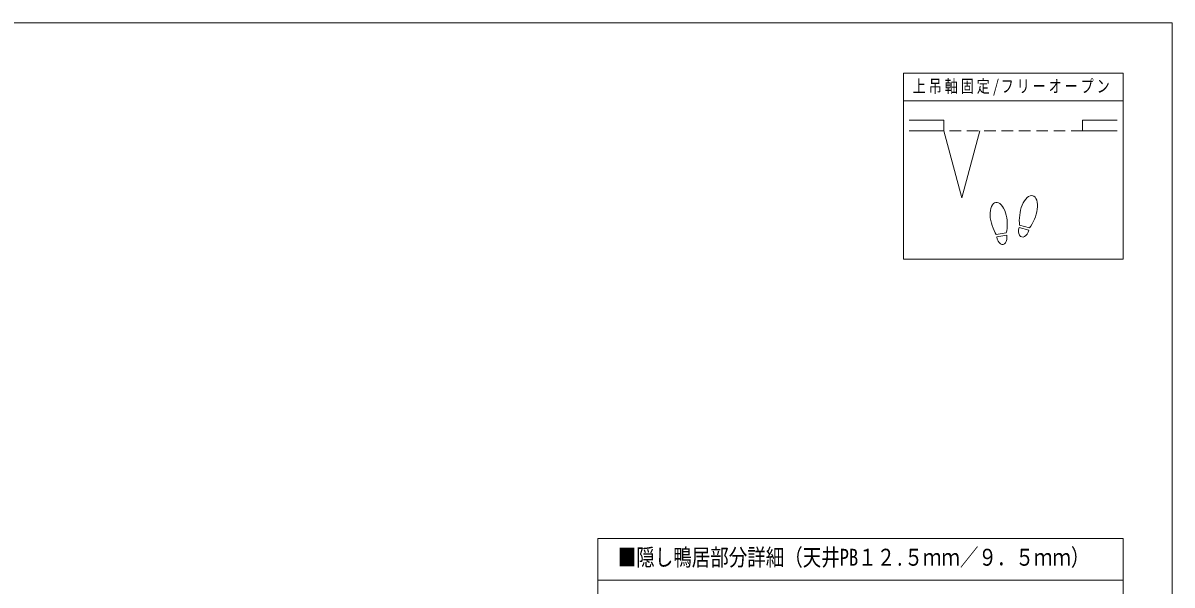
# Model space of a CAD drawing. Units: millimetres on the paper, with parts at other scales. Extents: x -489 to 198, y -138 to 282.
# Drawn here: x -1 to 197.8, y 39.7 to 137 of the extents above; entities that cross this region are included whole.
import ezdxf
from ezdxf.enums import TextEntityAlignment as Align

# ---------------------------------------------------------------- set-up
doc = ezdxf.new("R2010")
doc.units = ezdxf.units.MM
doc.linetypes.add('DASHED2', pattern=[3, 2, -1])
for name, color, linetype, lineweight in [('0-0_補助線', 7, 'Continuous', 9), ('0-A_文字', 7, 'Continuous', 9), ('0-B_寸法', 7, 'Continuous', 9), ('F-0_補助線', 7, 'Continuous', 9)]:
    doc.layers.add(name, color=color, linetype=linetype, lineweight=lineweight)
doc.styles.add('ＭＳ ゴシック', font='')
doc.styles.get('ＭＳ ゴシック').set_extended_font_data('MS Gothic')

msp = doc.modelspace()

# ---------------------------------------------------------------- linework, layer by layer
at = {"layer": '0-A_文字', "color": 3}
msp.add_line((189.328, 47.777), (189.328, -115.845), dxfattribs=at)
at = {"layer": '0-B_寸法', "color": 3}
for p, q in [((151.328, 128.333), (151.328, 96.133)), ((189.328, 128.333), (151.328, 128.333)), ((189.328, 123.533), (151.328, 123.533)), ((173.026, 101.141), (171.33, 101.596)), ((173.135, 101.547), (171.439, 102.001)), ((169.133, 100.676), (167.404, 100.371)), ((169.206, 100.262), (167.477, 99.957)), ((189.328, 40.577), (98.495, 40.577))]:
    msp.add_line(p, q, dxfattribs=at)
at = {"layer": '0-B_寸法', "color": 2}
for p, q in [((158.328, 120.15), (152.328, 120.15)), ((158.328, 120.15), (158.328, 118.35)), ((182.328, 120.15), (182.328, 118.35)), ((182.328, 120.15), (188.328, 120.15)), ((158.328, 118.35), (152.328, 118.35)), ((158.328, 118.35), (161.434, 106.759)), ((164.54, 118.35), (161.434, 106.759)), ((182.328, 118.35), (188.328, 118.35))]:
    msp.add_line(p, q, dxfattribs=at)
at = {"layer": '0-B_寸法', "linetype": 'DASHED2'}
msp.add_line((182.328, 118.35), (158.328, 118.35), dxfattribs=at)
at = {"layer": '0-B_寸法', "color": 3}
for points in [[(189.328, 128.333), (189.328, 96.133), (151.328, 96.133)], [(189.328, 47.777), (98.495, 47.777), (98.495, -34.034)]]:
    msp.add_lwpolyline(points, dxfattribs=at)
for centre, major_axis, ratio, start_param, end_param in [((172.984, 104.376), (0.729, 2.72), 0.5, 4.3405914, 8.2257792), ((167.801, 103.175), (-0.489, 2.773), 0.5, 4.3405914, 8.2257792), ((172.963, 104.298), (0.883, 3.296), 0.4, 1.8506333, 2.4428768), ((167.815, 103.096), (-0.593, 3.361), 0.4, 1.8506333, 2.4428768), ((167.815, 103.096), (-0.593, 3.361), 0.4, 3.8403085, 4.432552), ((172.178, 101.368), (0.379, 1.413), 0.6, 1.5707963, 4.712389), ((172.963, 104.298), (0.883, 3.296), 0.4, 3.8403085, 4.432552), ((168.341, 100.11), (-0.254, 1.441), 0.6, 1.5707963, 4.712389)]:
    msp.add_ellipse(centre, major_axis=major_axis, ratio=ratio, start_param=start_param, end_param=end_param, dxfattribs=at)
at = {"layer": 'F-0_補助線', "color": 3, "lineweight": 18}
msp.add_lwpolyline([(-197.2, 137), (197.8, 137), (197.8, -138), (-197.2, -138)], close=True, dxfattribs=at)

# ---------------------------------------------------------------- texts
at = {"layer": '0-0_補助線', "style": 'ＭＳ ゴシック', "width": 0.8}
msp.add_text('■隠し鴨居部分詳細（天井PB１２.５ｍｍ／９．５ｍｍ）', height=2.933, dxfattribs=at).set_placement((101.911, 42.177), align=Align.BOTTOM_LEFT)
at = {"layer": '0-B_寸法', "insert": (152.953, 124.433), "char_height": 2.199, "attachment_point": 7, "style": 'ＭＳ ゴシック'}
msp.add_mtext('\\T1.23;\\W0.75;上吊軸固定/フリーオープン', dxfattribs=at)

doc.saveas('drawing.dxf')
